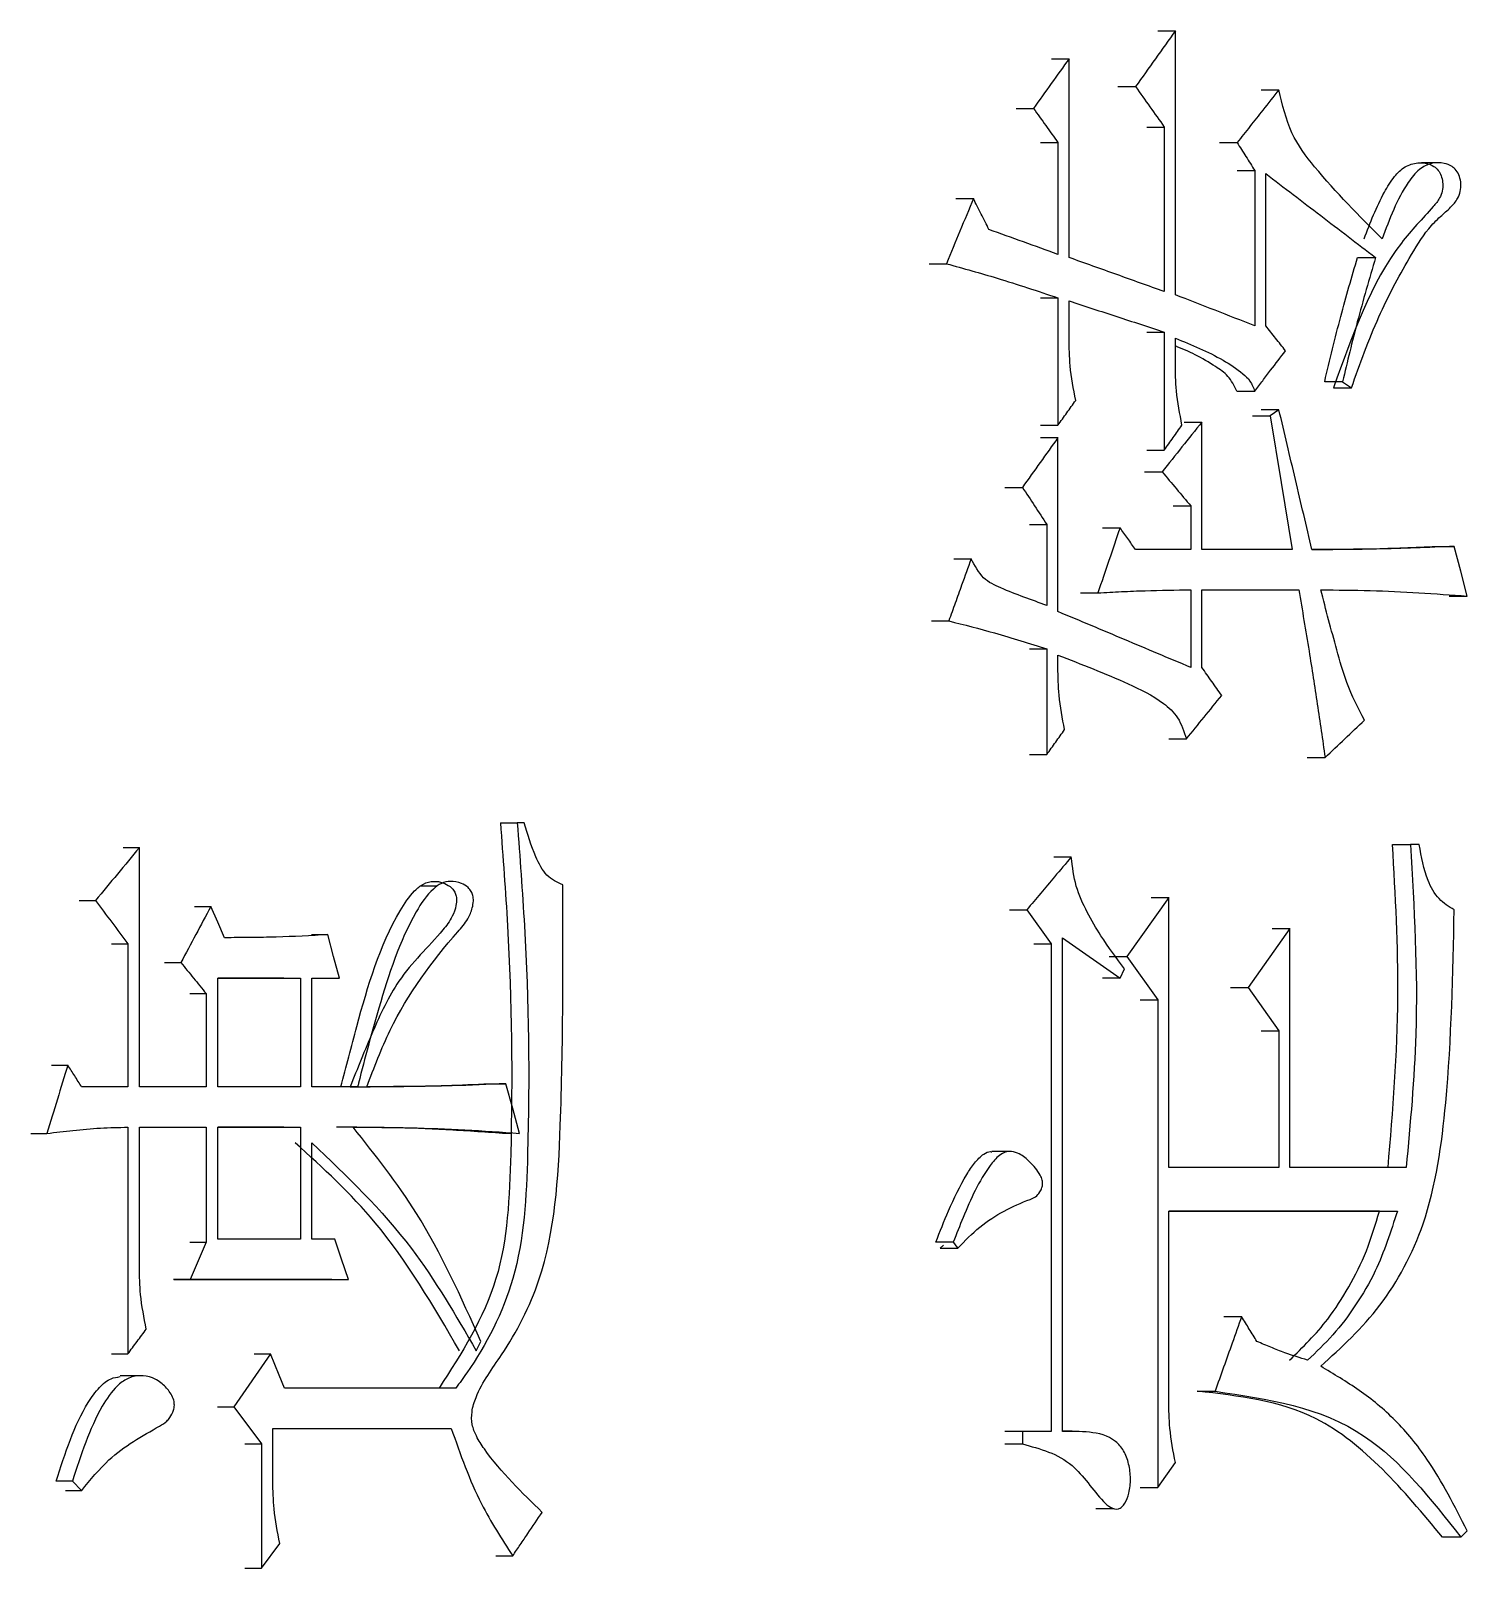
# Model space of a CAD drawing. Header units: millimetres. Extents: x 2016 to 4452, y 736 to 2459.
# Drawn here: x 3039.34 to 3044.34, y 997.12 to 1002.48 of the extents above; entities that cross this region are included whole.
import ezdxf

# ---------------------------------------------------------------- set-up
doc = ezdxf.new("R2010")
doc.units = ezdxf.units.MM

msp = doc.modelspace()

# ---------------------------------------------------------------- linework, layer by layer
at = {"color": 7, "linetype": 'Continuous', "lineweight": 25}
for p, q in [((3043.2652, 1002.4754), (3043.3266, 1002.4754)), ((3043.3266, 1001.5559), (3043.3266, 1002.4754)), ((3042.8953, 1002.378), (3042.9562, 1002.378)), ((3042.9562, 1001.6857), (3042.9562, 1002.378)), ((3043.1267, 1002.2807), (3043.1879, 1002.2807)), ((3043.6257, 1002.2699), (3043.6876, 1002.2699)), ((3042.7716, 1002.2049), (3042.8324, 1002.2049)), ((3043.2267, 1002.14), (3043.2881, 1002.14)), ((3043.2881, 1002.14), (3043.2881, 1001.5667)), ((3042.8566, 1002.0859), (3042.9175, 1002.0859)), ((3042.9175, 1002.0859), (3042.9175, 1001.6965)), ((3043.4801, 1002.0859), (3043.5418, 1002.0859)), ((3044.2468, 1002.0154), (3044.1837, 1002.0154)), ((3043.5414, 1001.9886), (3043.6032, 1001.9886)), ((3043.6032, 1001.9886), (3043.6032, 1001.4477)), ((3043.6416, 1001.4477), (3043.6416, 1001.9778)), ((3042.5624, 1001.8912), (3042.6229, 1001.8912)), ((3043.9615, 1001.6857), (3044.0239, 1001.6857)), ((3042.4693, 1001.6641), (3042.5297, 1001.6641)), ((3042.9175, 1001.5451), (3042.9175, 1001.1016)), ((3042.9562, 1001.4044), (3042.9562, 1001.5343)), ((3043.2267, 1001.4261), (3043.2881, 1001.4261)), ((3043.2881, 1001.4261), (3043.2881, 1001.015)), ((3043.3266, 1001.3179), (3043.3266, 1001.4045)), ((3043.541, 1001.2205), (3043.6032, 1001.2205)), ((3043.9094, 1001.253), (3043.8472, 1001.253)), ((3043.9094, 1001.253), (3043.94, 1001.2314)), ((3043.6876, 1001.1557), (3043.6256, 1001.1557)), ((3043.6876, 1001.1557), (3043.6569, 1001.134)), ((3043.3574, 1001.1124), (3043.4189, 1001.1124)), ((3043.4189, 1000.6689), (3043.4189, 1001.1124)), ((3043.595, 1001.134), (3043.6569, 1001.134)), ((3042.8566, 1001.0583), (3042.9175, 1001.0583)), ((3042.9175, 1000.4525), (3042.9175, 1001.0583)), ((3043.2267, 1001.015), (3043.2881, 1001.015)), ((3043.219, 1000.9393), (3043.2804, 1000.9393)), ((3042.7329, 1000.8852), (3042.7936, 1000.8852)), ((3043.319, 1000.8203), (3043.3805, 1000.8203)), ((3043.3805, 1000.8203), (3043.3805, 1000.6689)), ((3042.818, 1000.7554), (3042.8788, 1000.7554)), ((3042.8788, 1000.7554), (3042.8788, 1000.4741)), ((3043.0727, 1000.7446), (3043.1339, 1000.7446)), ((3043.3805, 1000.6689), (3043.1879, 1000.6689)), ((3043.7335, 1000.6689), (3043.4189, 1000.6689)), ((3044.2349, 1000.6797), (3044.298, 1000.6797)), ((3042.5547, 1000.6365), (3042.6152, 1000.6365)), ((3042.9956, 1000.5174), (3043.0567, 1000.5174)), ((3043.3805, 1000.5283), (3043.3805, 1000.2578)), ((3043.4189, 1000.5283), (3043.7565, 1000.5283)), ((3043.4189, 1000.2578), (3043.4189, 1000.5283)), ((3043.6944, 1000.5283), (3043.7565, 1000.5283)), ((3044.2807, 1000.5066), (3044.3436, 1000.5066)), ((3042.4771, 1000.4201), (3042.5374, 1000.4201)), ((3042.818, 1000.3227), (3042.8788, 1000.3227)), ((3042.8788, 1000.3227), (3042.8788, 999.9549)), ((3042.9175, 1000.2578), (3042.9175, 1000.3011)), ((3043.3036, 1000.009), (3043.3651, 1000.009)), ((3042.818, 999.9549), (3042.8788, 999.9549)), ((3043.7861, 999.9441), (3043.8483, 999.9441)), ((3040.9755, 999.7169), (3041.0339, 999.7169)), ((3041.0577, 999.7169), (3041.0339, 999.7169)), ((3039.6606, 999.6304), (3039.7175, 999.6304)), ((3039.7175, 998.7975), (3039.7175, 999.6304)), ((3042.903, 999.598), (3042.964, 999.598)), ((3044.0833, 999.6412), (3044.1458, 999.6412)), ((3044.1763, 999.6412), (3044.1458, 999.6412)), ((3040.7546, 999.4965), (3040.696, 999.4965)), ((3039.508, 999.4465), (3039.5646, 999.4465)), ((3043.3035, 999.4573), (3043.1571, 999.2518)), ((3043.2421, 999.4573), (3043.3035, 999.4573)), ((3043.3035, 998.5162), (3043.3035, 999.4573)), ((3039.9091, 999.4249), (3039.9663, 999.4249)), ((3042.7484, 999.4141), (3042.8091, 999.4141)), ((3042.8091, 999.4141), (3042.8943, 999.2951)), ((3040.3165, 999.3275), (3040.3742, 999.3275)), ((3043.7259, 999.3492), (3043.5802, 999.1436)), ((3043.6639, 999.3492), (3043.7259, 999.3492)), ((3043.7259, 998.5162), (3043.7259, 999.3492)), ((3039.6773, 999.2951), (3039.6773, 998.7975)), ((3042.8335, 999.2951), (3042.8943, 999.2951)), ((3042.8943, 999.2951), (3042.8943, 997.5968)), ((3042.933, 999.3167), (3043.1339, 999.1761)), ((3042.933, 997.5967), (3042.933, 999.3167)), ((3039.805, 999.2302), (3039.8621, 999.2302)), ((3043.0959, 999.2518), (3043.1571, 999.2518)), ((3043.1571, 999.2518), (3043.265, 999.1004)), ((3039.9904, 998.7975), (3039.9904, 999.1761)), ((3039.9904, 999.1761), (3040.2784, 999.1761)), ((3040.2205, 999.1761), (3039.9904, 999.1761)), ((3040.2208, 999.1761), (3040.2784, 999.1761)), ((3040.2784, 999.1761), (3040.2784, 998.7975)), ((3040.3183, 999.1761), (3040.4141, 999.1761)), ((3040.3183, 998.7975), (3040.3183, 999.1761)), ((3040.3564, 999.1761), (3040.4141, 999.1761)), ((3043.1339, 999.1761), (3043.0727, 999.1761)), ((3043.1339, 999.1761), (3043.1494, 999.2085)), ((3039.8931, 999.122), (3039.9503, 999.122)), ((3039.9503, 999.122), (3039.9503, 998.7975)), ((3043.5184, 999.1436), (3043.5802, 999.1436)), ((3043.5802, 999.1436), (3043.6876, 998.9922)), ((3043.2036, 999.1004), (3043.265, 999.1004)), ((3043.265, 999.1004), (3043.265, 997.4021)), ((3043.6256, 998.9922), (3043.6876, 998.9922)), ((3043.6876, 998.9922), (3043.6876, 998.5162)), ((3039.4114, 998.8732), (3039.468, 998.8732)), ((3039.6773, 998.7975), (3039.5163, 998.7975)), ((3039.9503, 998.7975), (3039.7175, 998.7975)), ((3040.2784, 998.7975), (3039.9904, 998.7975)), ((3040.4778, 998.7975), (3040.3183, 998.7975)), ((3040.9359, 998.8083), (3040.9943, 998.8083)), ((3039.3389, 998.6352), (3039.3954, 998.6352)), ((3039.6773, 998.6568), (3039.6773, 997.8672)), ((3039.7175, 998.6568), (3039.9503, 998.6568)), ((3039.7175, 998.17), (3039.7175, 998.6568)), ((3039.8931, 998.6568), (3039.9503, 998.6568)), ((3039.9503, 998.6568), (3039.9503, 998.2566)), ((3039.9904, 998.2674), (3039.9904, 998.6568)), ((3039.9904, 998.6568), (3040.2784, 998.6568)), ((3040.2205, 998.6568), (3039.9904, 998.6568)), ((3040.2208, 998.6568), (3040.2784, 998.6568)), ((3040.2784, 998.6568), (3040.2784, 998.2674)), ((3041.01, 998.6352), (3040.9834, 998.6352)), ((3040.3183, 998.2674), (3040.3183, 998.6026)), ((3042.7485, 998.5721), (3042.6874, 998.5721)), ((3043.6876, 998.5162), (3043.3035, 998.5162)), ((3044.1306, 998.5162), (3043.7259, 998.5162)), ((3043.3035, 997.7049), (3043.3035, 998.3648)), ((3043.3035, 998.3648), (3044.1001, 998.3648)), ((3044.0373, 998.3648), (3043.3035, 998.3648)), ((3044.0376, 998.3648), (3044.1001, 998.3648)), ((3040.2784, 998.2674), (3039.9904, 998.2674)), ((3040.3981, 998.2674), (3040.3183, 998.2674)), ((3042.5188, 998.2458), (3042.5077, 998.2351)), ((3040.3879, 998.1268), (3039.8368, 998.1268)), ((3039.8371, 998.1268), (3039.8942, 998.1268)), ((3039.8942, 998.1268), (3040.446, 998.1268)), ((3040.3882, 998.1268), (3040.446, 998.1268)), ((3043.4954, 997.997), (3043.5572, 997.997)), ((3039.6205, 997.8672), (3039.6773, 997.8672)), ((3040.1745, 997.8672), (3040.0464, 997.6833)), ((3040.1171, 997.8672), (3040.1745, 997.8672)), ((3039.7078, 997.7905), (3039.6506, 997.7905)), ((3040.82, 997.7482), (3040.2225, 997.7482)), ((3043.4031, 997.7373), (3043.465, 997.7373)), ((3039.9892, 997.6833), (3040.0464, 997.6833)), ((3040.0464, 997.6833), (3040.1425, 997.5535)), ((3040.1825, 997.6076), (3040.804, 997.6076)), ((3040.1825, 997.4237), (3040.1825, 997.6076)), ((3040.1825, 997.6076), (3040.7455, 997.6076)), ((3040.7455, 997.6076), (3040.804, 997.6076)), ((3042.7936, 997.5968), (3042.7329, 997.5968)), ((3042.7936, 997.5968), (3042.7936, 997.5535)), ((3042.8943, 997.5968), (3042.7936, 997.5968)), ((3042.9676, 997.5979), (3042.933, 997.5979)), ((3040.0851, 997.5535), (3040.1425, 997.5535)), ((3040.1425, 997.5535), (3040.1425, 997.1208)), ((3042.7329, 997.5535), (3042.7936, 997.5535)), ((3043.265, 997.4021), (3043.3266, 997.4886)), ((3039.4841, 997.4237), (3039.4275, 997.4237)), ((3039.4841, 997.4237), (3039.5163, 997.3912)), ((3043.2036, 997.402), (3043.265, 997.4021)), ((3039.4595, 997.3912), (3039.5164, 997.3912)), ((3043.0492, 997.3291), (3043.1107, 997.3291)), ((3044.3208, 997.229), (3044.3436, 997.2506)), ((3040.1425, 997.1208), (3040.2065, 997.2073)), ((3044.3208, 997.229), (3044.2577, 997.229)), ((3040.9597, 997.1641), (3041.0181, 997.1641))]:
    msp.add_line(p, q, dxfattribs=at)
at = {"color": 7, "linetype": 'Continuous', "lineweight": 25, "flags": 128}
for points in [[(3042.8566, 1001.5451), (3042.8737, 1001.5451), (3042.8912, 1001.5451), (3042.9175, 1001.5451)], [(3043.8777, 1001.2314), (3043.893, 1001.2314), (3043.9087, 1001.2314), (3043.9243, 1001.2314), (3043.94, 1001.2314)], [(3042.8566, 1001.1016), (3042.8717, 1001.1016), (3042.8872, 1001.1016), (3042.9175, 1001.1016)], [(3043.6569, 1001.134), (3043.6952, 1000.9015), (3043.7335, 1000.6689)], [(3044.3436, 1000.5066), (3044.3208, 1000.5932), (3044.298, 1000.6797)], [(3040.0144, 999.3167), (3039.9904, 999.3708), (3039.9663, 999.4249)], [(3040.4141, 999.1761), (3040.3941, 999.2518), (3040.3742, 999.3275)], [(3039.6205, 999.2951), (3039.6488, 999.2951), (3039.6773, 999.2951)], [(3041.0418, 998.6352), (3041.0181, 998.7217), (3040.9943, 998.8083)], [(3039.8931, 998.2566), (3039.9072, 998.2566), (3039.9216, 998.2566), (3039.9503, 998.2566)], [(3040.446, 998.1268), (3040.422, 998.1971), (3040.3981, 998.2674)], [(3042.553, 998.2566), (3042.5317, 998.2566), (3042.512, 998.2566), (3042.4926, 998.2566)], [(3042.553, 998.2566), (3042.5577, 998.2501), (3042.5623, 998.2436), (3042.5685, 998.2351)], [(3042.5077, 998.235), (3042.529, 998.235), (3042.5487, 998.235), (3042.5685, 998.2351)], [(3040.8913, 997.878), (3040.8992, 997.8942), (3040.9071, 997.9104)], [(3040.2225, 997.7482), (3040.2044, 997.793), (3040.1894, 997.8301), (3040.1745, 997.8672)], [(3040.0851, 997.1208), (3040.0993, 997.1208), (3040.1137, 997.1208), (3040.1425, 997.1208)]]:
    msp.add_lwpolyline(points, dxfattribs=at)
at = {"color": 7, "linetype": 'Continuous', "lineweight": 25}
for points, knots in [([(3043.3266, 1002.4754), (3043.3035, 1002.4429), (3043.2573, 1002.378), (3043.211, 1002.3131), (3043.1879, 1002.2807)], [0, 0, 0, 0, 0.5, 1, 1, 1, 1]), ([(3042.9562, 1002.378), (3042.9356, 1002.3492), (3042.8943, 1002.2915), (3042.853, 1002.2338), (3042.8324, 1002.2049)], [0, 0, 0, 0, 0.5, 1, 1, 1, 1]), ([(3043.1879, 1002.2807), (3043.2046, 1002.2572), (3043.238, 1002.2103), (3043.2714, 1002.1635), (3043.2881, 1002.14)], [0, 0, 0, 0, 0.499999, 1, 1, 1, 1]), ([(3043.6876, 1002.2699), (3043.6688, 1002.2462), (3043.6352, 1002.2037), (3043.5866, 1002.1424), (3043.5568, 1002.1048), (3043.5418, 1002.0859)], [0, 0, 0, 0, 0.386049, 0.693024, 1, 1, 1, 1]), ([(3044.0468, 1001.7506), (3043.9669, 1001.8307), (3043.8551, 1001.9426), (3043.7231, 1002.115), (3043.6995, 1002.2178), (3043.6876, 1002.2699)], [0, 0, 0, 0, 0.5534418, 0.7739919, 1, 1, 1, 1]), ([(3042.8324, 1002.2049), (3042.8466, 1002.1851), (3042.875, 1002.1454), (3042.9034, 1002.1058), (3042.9175, 1002.0859)], [0, 0, 0, 0, 0.499998, 1, 1, 1, 1]), ([(3043.5418, 1002.0859), (3043.5521, 1002.0697), (3043.5725, 1002.0373), (3043.593, 1002.0048), (3043.6032, 1001.9886)], [0, 0, 0, 0, 0.5, 1, 1, 1, 1]), ([(3043.984, 1001.7506), (3044.0056, 1001.8065), (3044.0353, 1001.8835), (3044.0861, 1001.9665), (3044.1258, 1002.0047), (3044.1695, 1002.018), (3044.2058, 1002.0141), (3044.231, 1002.0017), (3044.2461, 1001.9858), (3044.2553, 1001.9654), (3044.2591, 1001.9416), (3044.2572, 1001.9163), (3044.2465, 1001.8875), (3044.1959, 1001.8294), (3044.029, 1001.6576), (3043.9426, 1001.4148), (3043.8774, 1001.2314)], [0, 0, 0, 0, 0.133375, 0.183984, 0.225671, 0.267689, 0.304898, 0.324823, 0.34135, 0.357907, 0.374433, 0.39274, 0.411726, 0.44145, 0.578087, 1, 1, 1, 1]), ([(3043.94, 1001.2314), (3043.97, 1001.3153), (3044.0267, 1001.4732), (3044.1229, 1001.6539), (3044.1946, 1001.7724), (3044.2472, 1001.827), (3044.2839, 1001.8569), (3044.3085, 1001.8857), (3044.3202, 1001.9153), (3044.3223, 1001.9424), (3044.3177, 1001.9685), (3044.3066, 1001.9897), (3044.288, 1002.006), (3044.2583, 1002.0166), (3044.2184, 1002.0163), (3044.173, 1001.9937), (3044.1065, 1001.9096), (3044.0727, 1001.8197), (3044.0468, 1001.7506)], [0, 0, 0, 0, 0.197358, 0.371625, 0.468384, 0.517135, 0.556849, 0.588366, 0.607485, 0.626642, 0.645535, 0.663735, 0.679959, 0.706516, 0.74747, 0.788159, 0.837188, 1, 1, 1, 1]), ([(3043.6416, 1001.9778), (3043.7054, 1001.9291), (3043.8331, 1001.8317), (3043.9603, 1001.7344), (3044.0239, 1001.6857)], [0, 0, 0, 0, 0.5, 1, 1, 1, 1]), ([(3042.6229, 1001.8912), (3042.6074, 1001.8534), (3042.5763, 1001.7776), (3042.5452, 1001.7019), (3042.5297, 1001.6641)], [0, 0, 0, 0, 0.499999, 1, 1, 1, 1]), ([(3042.6773, 1001.7831), (3042.6682, 1001.8011), (3042.6501, 1001.8371), (3042.632, 1001.8732), (3042.6229, 1001.8912)], [0, 0, 0, 0, 0.499998, 1, 1, 1, 1]), ([(3042.9175, 1001.6965), (3042.8775, 1001.7109), (3042.7975, 1001.7398), (3042.7174, 1001.7686), (3042.6773, 1001.7831)], [0, 0, 0, 0, 0.499999, 1, 1, 1, 1]), ([(3043.2881, 1001.5667), (3043.2329, 1001.5865), (3043.1224, 1001.6262), (3043.0116, 1001.6659), (3042.9562, 1001.6857)], [0, 0, 0, 0, 0.5, 1, 1, 1, 1]), ([(3043.8469, 1001.253), (3043.8649, 1001.3291), (3043.8912, 1001.4401), (3043.9314, 1001.5834), (3043.9513, 1001.6516), (3043.9612, 1001.6857)], [0, 0, 0, 0, 0.52212, 0.761035, 1, 1, 1, 1]), ([(3044.0239, 1001.6857), (3044.0131, 1001.6485), (3043.9914, 1001.574), (3043.9513, 1001.4305), (3043.9259, 1001.3227), (3043.9094, 1001.253)], [0, 0, 0, 0, 0.260983, 0.521979, 1, 1, 1, 1]), ([(3042.5297, 1001.6641), (3042.5885, 1001.6477), (3042.6831, 1001.6215), (3042.812, 1001.5802), (3042.8824, 1001.5568), (3042.9175, 1001.5451)], [0, 0, 0, 0, 0.452168, 0.726066, 1, 1, 1, 1]), ([(3042.9562, 1001.5343), (3043.0116, 1001.5162), (3043.1224, 1001.4802), (3043.2329, 1001.4441), (3043.2881, 1001.4261)], [0, 0, 0, 0, 0.5, 1, 1, 1, 1]), ([(3043.6032, 1001.4477), (3043.5572, 1001.4658), (3043.4651, 1001.5018), (3043.3728, 1001.5379), (3043.3266, 1001.5559)], [0, 0, 0, 0, 0.5000003, 1, 1, 1, 1]), ([(3043.7105, 1001.3612), (3043.699, 1001.3756), (3043.6761, 1001.4045), (3043.6531, 1001.4333), (3043.6416, 1001.4477)], [0, 0, 0, 0, 0.500001, 1, 1, 1, 1]), ([(3042.9794, 1001.1881), (3042.9717, 1001.2279), (3042.958, 1001.299), (3042.9568, 1001.3722), (3042.9562, 1001.4044)], [0, 0, 0, 0, 0.558835, 1, 1, 1, 1]), ([(3043.3266, 1001.4045), (3043.383, 1001.3816), (3043.4645, 1001.3486), (3043.5491, 1001.2929), (3043.5886, 1001.2574), (3043.5983, 1001.2329), (3043.6032, 1001.2205)], [0, 0, 0, 0, 0.554179, 0.800397, 0.899211, 1, 1, 1, 1]), ([(3043.541, 1001.2205), (3043.5315, 1001.239), (3043.5127, 1001.2756), (3043.4585, 1001.3116), (3043.3983, 1001.3484), (3043.35, 1001.368), (3043.3266, 1001.3775)], [0, 0, 0, 0, 0.202373, 0.400807, 0.70993, 1, 1, 1, 1]), ([(3043.3497, 1001.1016), (3043.342, 1001.1413), (3043.3284, 1001.2125), (3043.3271, 1001.2856), (3043.3266, 1001.3179)], [0, 0, 0, 0, 0.558835, 1, 1, 1, 1]), ([(3043.6032, 1001.2205), (3043.6124, 1001.2326), (3043.6308, 1001.2567), (3043.6666, 1001.3036), (3043.6932, 1001.3384), (3043.7105, 1001.3612)], [0, 0, 0, 0, 0.257094, 0.514188, 1, 1, 1, 1]), ([(3042.9175, 1001.1016), (3042.9279, 1001.116), (3042.9485, 1001.1448), (3042.9691, 1001.1737), (3042.9794, 1001.1881)], [0, 0, 0, 0, 0.5, 1, 1, 1, 1]), ([(3043.8024, 1000.6689), (3043.7833, 1000.75), (3043.745, 1000.9123), (3043.7067, 1001.0745), (3043.6876, 1001.1557)], [0, 0, 0, 0, 0.5, 1, 1, 1, 1]), ([(3043.4189, 1001.1124), (3043.3959, 1001.0835), (3043.3497, 1001.0258), (3043.3035, 1000.9682), (3043.2804, 1000.9393)], [0, 0, 0, 0, 0.5, 1, 1, 1, 1]), ([(3043.2881, 1001.015), (3043.2984, 1001.0295), (3043.3189, 1001.0583), (3043.3394, 1001.0871), (3043.3497, 1001.1016)], [0, 0, 0, 0, 0.5, 1, 1, 1, 1]), ([(3042.9175, 1001.0583), (3042.8969, 1001.0295), (3042.8556, 1000.9718), (3042.8143, 1000.9141), (3042.7936, 1000.8852)], [0, 0, 0, 0, 0.5, 1, 1, 1, 1]), ([(3043.2804, 1000.9393), (3043.2971, 1000.9195), (3043.3305, 1000.8798), (3043.3638, 1000.8402), (3043.3805, 1000.8203)], [0, 0, 0, 0, 0.499998, 1, 1, 1, 1]), ([(3042.7936, 1000.8852), (3042.8078, 1000.8636), (3042.8363, 1000.8203), (3042.8646, 1000.777), (3042.8788, 1000.7554)], [0, 0, 0, 0, 0.4999982, 1, 1, 1, 1]), ([(3043.1339, 1000.7446), (3043.1211, 1000.7067), (3043.0953, 1000.631), (3043.0696, 1000.5553), (3043.0567, 1000.5174)], [0, 0, 0, 0, 0.499999, 1, 1, 1, 1]), ([(3043.1879, 1000.6689), (3043.1789, 1000.6815), (3043.1609, 1000.7067), (3043.1429, 1000.732), (3043.1339, 1000.7446)], [0, 0, 0, 0, 0.5000006, 1, 1, 1, 1]), ([(3044.298, 1000.6797), (3044.208, 1000.6757), (3044.1156, 1000.6716), (3044.0206, 1000.6701), (3044.0136, 1000.67), (3044.0065, 1000.6699), (3043.9995, 1000.6698), (3043.9925, 1000.6698), (3043.9855, 1000.6697), (3043.9784, 1000.6696), (3043.9714, 1000.6695), (3043.962, 1000.6694), (3043.9526, 1000.6694), (3043.9433, 1000.6693), (3043.9362, 1000.6693), (3043.9292, 1000.6692), (3043.9221, 1000.6692), (3043.9151, 1000.6691), (3043.9081, 1000.6691), (3043.901, 1000.6691), (3043.8916, 1000.669), (3043.8822, 1000.669), (3043.8729, 1000.669), (3043.8658, 1000.669), (3043.8588, 1000.669), (3043.8517, 1000.6689), (3043.8447, 1000.6689), (3043.8376, 1000.6689), (3043.8306, 1000.6689), (3043.8235, 1000.6689), (3043.8141, 1000.6689), (3043.8071, 1000.6689), (3043.8024, 1000.6689)], [0, 0, 0, 0, 0.54643, 0.560604, 0.574777, 0.588951, 0.603124, 0.617298, 0.631471, 0.645645, 0.659818, 0.673992, 0.702339, 0.716512, 0.730686, 0.744859, 0.759033, 0.773206, 0.78738, 0.801553, 0.815726, 0.844073, 0.858247, 0.87242, 0.886594, 0.900767, 0.914941, 0.929114, 0.943288, 0.957461, 0.971635, 1, 1, 1, 1]), ([(3043.8024, 1000.6691), (3043.8268, 1000.6691), (3043.8965, 1000.6692), (3044.0409, 1000.671), (3044.1604, 1000.6764), (3044.2349, 1000.6797)], [0, 0, 0, 0, 0.169125, 0.482016, 1, 1, 1, 1]), ([(3042.6152, 1000.6365), (3042.6042, 1000.6058), (3042.5857, 1000.5544), (3042.5598, 1000.4823), (3042.5449, 1000.4408), (3042.5374, 1000.4201)], [0, 0, 0, 0, 0.425233, 0.712616, 1, 1, 1, 1]), ([(3042.8788, 1000.4741), (3042.8257, 1000.4929), (3042.7516, 1000.5191), (3042.6539, 1000.564), (3042.6282, 1000.6121), (3042.6152, 1000.6365)], [0, 0, 0, 0, 0.554938, 0.774738, 1, 1, 1, 1]), ([(3043.0567, 1000.5174), (3043.0842, 1000.519), (3043.1393, 1000.5222), (3043.2473, 1000.5266), (3043.3276, 1000.5276), (3043.3805, 1000.5283)], [0, 0, 0, 0, 0.254777, 0.5095604, 1, 1, 1, 1]), ([(3043.7565, 1000.5283), (3043.7687, 1000.4572), (3043.7914, 1000.3246), (3043.8215, 1000.1298), (3043.8394, 1000.006), (3043.8483, 999.9441)], [0, 0, 0, 0, 0.366425, 0.683185, 1, 1, 1, 1]), ([(3043.833, 1000.5283), (3043.8906, 1000.5278), (3044.0048, 1000.5268), (3044.175, 1000.5185), (3044.2874, 1000.5106), (3044.3436, 1000.5066)], [0, 0, 0, 0, 0.337206, 0.668546, 1, 1, 1, 1]), ([(3043.9856, 1000.0738), (3043.9636, 1000.1165), (3043.9238, 1000.1937), (3043.8801, 1000.3503), (3043.8514, 1000.4587), (3043.833, 1000.5283)], [0, 0, 0, 0, 0.308167, 0.555958, 1, 1, 1, 1]), ([(3043.3805, 1000.2578), (3043.3035, 1000.2903), (3043.1495, 1000.3552), (3042.9949, 1000.4201), (3042.9175, 1000.4525)], [0, 0, 0, 0, 0.5, 1, 1, 1, 1]), ([(3042.5374, 1000.4201), (3042.5907, 1000.4066), (3042.6747, 1000.3854), (3042.7882, 1000.3513), (3042.8486, 1000.3322), (3042.8788, 1000.3227)], [0, 0, 0, 0, 0.465077, 0.732515, 1, 1, 1, 1]), ([(3042.9175, 1000.3011), (3042.9996, 1000.2691), (3043.1245, 1000.2204), (3043.2655, 1000.1523), (3043.3398, 1000.0865), (3043.3565, 1000.0351), (3043.365, 1000.009)], [0, 0, 0, 0, 0.493627, 0.751972, 0.874128, 1, 1, 1, 1]), ([(3042.9408, 1000.0415), (3042.9331, 1000.0812), (3042.9193, 1000.1524), (3042.9181, 1000.2255), (3042.9175, 1000.2578)], [0, 0, 0, 0, 0.558835, 1, 1, 1, 1]), ([(3043.4881, 1000.1605), (3043.4766, 1000.1767), (3043.4535, 1000.2091), (3043.4305, 1000.2416), (3043.4189, 1000.2578)], [0, 0, 0, 0, 0.500002, 1, 1, 1, 1]), ([(3043.3651, 1000.009), (3043.3856, 1000.0342), (3043.4266, 1000.0847), (3043.4676, 1000.1352), (3043.4881, 1000.1605)], [0, 0, 0, 0, 0.5, 1, 1, 1, 1]), ([(3042.8788, 999.9549), (3042.8892, 999.9694), (3042.9098, 999.9982), (3042.9304, 1000.027), (3042.9408, 1000.0415)], [0, 0, 0, 0, 0.5, 1, 1, 1, 1]), ([(3043.8483, 999.9441), (3043.8712, 999.9657), (3043.917, 1000.0089), (3043.9627, 1000.0521), (3043.9856, 1000.0738)], [0, 0, 0, 0, 0.5, 1, 1, 1, 1]), ([(3040.9751, 999.7169), (3040.9842, 999.5971), (3041.0133, 999.2133), (3041.0196, 998.6883), (3040.9934, 998.108), (3040.8396, 997.8692), (3040.7616, 997.748)], [0, 0, 0, 0, 0.176057, 0.564128, 0.778612, 1, 1, 1, 1]), ([(3041.0339, 999.7169), (3041.043, 999.5972), (3041.072, 999.2136), (3041.0796, 998.686), (3041.0513, 998.1367), (3040.9147, 997.8786), (3040.833, 997.7658), (3040.8201, 997.748)], [0, 0, 0, 0, 0.1759592, 0.5638001, 0.7780246, 0.9650465, 1, 1, 1, 1]), ([(3041.1921, 999.5006), (3041.1726, 999.5099), (3041.1325, 999.529), (3041.0896, 999.6125), (3041.0698, 999.6771), (3041.0577, 999.7169)], [0, 0, 0, 0, 0.266463, 0.547608, 1, 1, 1, 1]), ([(3039.7175, 999.6304), (3039.692, 999.5997), (3039.6411, 999.5384), (3039.5901, 999.4771), (3039.5646, 999.4465)], [0, 0, 0, 0, 0.5, 1, 1, 1, 1]), ([(3042.964, 999.598), (3042.9446, 999.5749), (3042.9091, 999.5328), (3042.8575, 999.4715), (3042.8253, 999.4332), (3042.8091, 999.4141)], [0, 0, 0, 0, 0.375947, 0.687973, 1, 1, 1, 1]), ([(3043.1494, 999.2085), (3043.1212, 999.2461), (3043.0745, 999.3082), (3043.0188, 999.4048), (3042.9764, 999.4944), (3042.9681, 999.5633), (3042.964, 999.598)], [0, 0, 0, 0, 0.3348362, 0.5537451, 0.7753729, 1, 1, 1, 1]), ([(3044.0678, 998.5162), (3044.0841, 998.7146), (3044.115, 999.0891), (3044.0932, 999.4646), (3044.083, 999.6412)], [0, 0, 0, 0, 0.529593, 1, 1, 1, 1]), ([(3044.1458, 999.6412), (3044.1585, 999.4207), (3044.1802, 999.0448), (3044.1451, 998.6709), (3044.1306, 998.5162)], [0, 0, 0, 0, 0.586461, 1, 1, 1, 1]), ([(3044.298, 999.4141), (3044.2795, 999.4252), (3044.2418, 999.4479), (3044.1958, 999.529), (3044.1837, 999.5983), (3044.1763, 999.6412)], [0, 0, 0, 0, 0.268929, 0.548046, 1, 1, 1, 1]), ([(3040.4198, 998.7975), (3040.4379, 998.8674), (3040.4923, 999.0779), (3040.5636, 999.3205), (3040.6647, 999.4715), (3040.7063, 999.5064), (3040.7415, 999.5155), (3040.7734, 999.5099), (3040.797, 999.4984), (3040.812, 999.484), (3040.8199, 999.4691), (3040.8232, 999.4505), (3040.8206, 999.4232), (3040.8064, 999.3836), (3040.7378, 999.2956), (3040.6202, 999.1889), (3040.5279, 998.9873), (3040.4772, 998.861), (3040.4516, 998.7975)], [0, 0, 0, 0, 0.123802, 0.372539, 0.424822, 0.44993, 0.475305, 0.497162, 0.516131, 0.527231, 0.536277, 0.545322, 0.558814, 0.581819, 0.616602, 0.762394, 0.880401, 1, 1, 1, 1]), ([(3040.5097, 998.7975), (3040.5351, 998.8644), (3040.6122, 999.0677), (3040.7489, 999.2501), (3040.8605, 999.3754), (3040.8767, 999.4145), (3040.8817, 999.4427), (3040.8803, 999.4627), (3040.8739, 999.4794), (3040.8603, 999.495), (3040.8356, 999.5092), (3040.8031, 999.5157), (3040.7688, 999.5077), (3040.7247, 999.4752), (3040.6343, 999.3388), (3040.558, 999.1023), (3040.5019, 998.8939), (3040.4789, 998.8018), (3040.4778, 998.7975)], [0, 0, 0, 0, 0.124011, 0.376469, 0.411268, 0.435219, 0.449017, 0.459493, 0.468415, 0.479424, 0.497392, 0.52431, 0.5464, 0.568413, 0.629489, 0.83774, 0.992414, 1, 1, 1, 1]), ([(3041.121, 997.3155), (3041.0499, 997.3842), (3040.9666, 997.4647), (3040.8919, 997.5765), (3040.8748, 997.6208), (3040.8741, 997.6692), (3040.9025, 997.758), (3041.0049, 997.8912), (3041.159, 998.1871), (3041.195, 998.7653), (3041.1932, 999.2232), (3041.1921, 999.5006)], [0, 0, 0, 0, 0.138481, 0.162101, 0.180201, 0.198515, 0.22064, 0.297298, 0.425038, 0.651637, 1, 1, 1, 1]), ([(3039.5646, 999.4465), (3039.5834, 999.4213), (3039.621, 999.3708), (3039.6585, 999.3203), (3039.6773, 999.2951)], [0, 0, 0, 0, 0.499999, 1, 1, 1, 1]), ([(3039.9663, 999.4249), (3039.9489, 999.3924), (3039.9142, 999.3275), (3039.8794, 999.2626), (3039.8621, 999.2302)], [0, 0, 0, 0, 0.499999, 1, 1, 1, 1]), ([(3043.833, 997.824), (3043.9051, 997.89), (3044.0501, 998.0228), (3044.2192, 998.3381), (3044.2863, 998.8221), (3044.2936, 999.1902), (3044.298, 999.4141)], [0, 0, 0, 0, 0.1896226, 0.3813011, 0.6238123, 1, 1, 1, 1]), ([(3040.3742, 999.3275), (3040.3143, 999.3241), (3040.2245, 999.3189), (3040.1045, 999.3172), (3040.0444, 999.3169), (3040.0144, 999.3167)], [0, 0, 0, 0, 0.500395, 0.750186, 1, 1, 1, 1]), ([(3039.8621, 999.2302), (3039.8768, 999.2121), (3039.9062, 999.1761), (3039.9356, 999.14), (3039.9503, 999.122)], [0, 0, 0, 0, 0.499998, 1, 1, 1, 1]), ([(3039.468, 998.8732), (3039.4559, 998.8335), (3039.4317, 998.7542), (3039.4075, 998.6749), (3039.3954, 998.6352)], [0, 0, 0, 0, 0.499999, 1, 1, 1, 1]), ([(3039.5163, 998.7975), (3039.5083, 998.8101), (3039.4922, 998.8353), (3039.476, 998.8606), (3039.468, 998.8732)], [0, 0, 0, 0, 0.500001, 1, 1, 1, 1]), ([(3040.4516, 998.7975), (3040.5141, 998.7978), (3040.6262, 998.7984), (3040.7875, 998.8014), (3040.8862, 998.806), (3040.9356, 998.8083)], [0, 0, 0, 0, 0.386613, 0.693273, 1, 1, 1, 1]), ([(3040.9943, 998.8083), (3040.9321, 998.8056), (3040.8204, 998.8007), (3040.6588, 998.7982), (3040.5594, 998.7977), (3040.5097, 998.7975)], [0, 0, 0, 0, 0.386127, 0.69305, 1, 1, 1, 1]), ([(3039.3954, 998.6352), (3039.4256, 998.6389), (3039.4876, 998.6465), (3039.5816, 998.6547), (3039.6454, 998.6561), (3039.6773, 998.6568)], [0, 0, 0, 0, 0.321619, 0.660532, 1, 1, 1, 1]), ([(3040.983, 998.6352), (3040.917, 998.6398), (3040.7877, 998.6489), (3040.5946, 998.656), (3040.4674, 998.6566), (3040.4038, 998.6568)], [0, 0, 0, 0, 0.343426, 0.671619, 1, 1, 1, 1]), ([(3040.4619, 998.6568), (3040.5284, 998.6566), (3040.6586, 998.656), (3040.852, 998.6485), (3040.9785, 998.6396), (3041.0418, 998.6352)], [0, 0, 0, 0, 0.34298, 0.671401, 1, 1, 1, 1]), ([(3040.9071, 997.9104), (3040.8382, 998.0645), (3040.7162, 998.3375), (3040.539, 998.5599), (3040.4619, 998.6568)], [0, 0, 0, 0, 0.5644875, 1, 1, 1, 1]), ([(3040.8326, 997.878), (3040.7413, 998.0346), (3040.5798, 998.3115), (3040.3572, 998.5144), (3040.2604, 998.6026)], [0, 0, 0, 0, 0.565567, 1, 1, 1, 1]), ([(3040.3183, 998.6026), (3040.4399, 998.4868), (3040.6591, 998.2779), (3040.8197, 998.0012), (3040.8913, 997.878)], [0, 0, 0, 0, 0.554384, 1, 1, 1, 1]), ([(3042.4922, 998.2566), (3042.5066, 998.2932), (3042.5385, 998.3746), (3042.5833, 998.4671), (3042.626, 998.5331), (3042.6535, 998.5611), (3042.6761, 998.5726), (3042.6854, 998.5715), (3042.687, 998.5713)], [0, 0, 0, 0, 0.2969306, 0.6611888, 0.7869911, 0.9138322, 0.9854391, 1, 1, 1, 1]), ([(3042.5685, 998.2351), (3042.5936, 998.2609), (3042.6681, 998.338), (3042.7656, 998.3848), (3042.8401, 998.4129), (3042.8542, 998.4284), (3042.8621, 998.4446), (3042.8649, 998.4591), (3042.863, 998.4745), (3042.85, 998.503), (3042.8225, 998.5344), (3042.7885, 998.5636), (3042.758, 998.5733), (3042.7338, 998.5712), (3042.7071, 998.5555), (3042.6493, 998.4862), (3042.601, 998.3782), (3042.5643, 998.2852), (3042.553, 998.2566)], [0, 0, 0, 0, 0.115812, 0.344661, 0.368828, 0.393191, 0.409898, 0.422378, 0.434924, 0.453159, 0.514674, 0.56658, 0.599651, 0.625811, 0.651928, 0.703899, 0.908913, 1, 1, 1, 1]), ([(3043.7247, 997.8456), (3043.7708, 997.8907), (3043.8473, 997.9657), (3043.9326, 998.0996), (3043.9961, 998.2244), (3044.0235, 998.3178), (3044.0373, 998.3648)], [0, 0, 0, 0, 0.332937, 0.552321, 0.774679, 1, 1, 1, 1]), ([(3044.1001, 998.3648), (3044.0771, 998.2933), (3044.0394, 998.1761), (3043.9567, 998.0362), (3043.8779, 997.9311), (3043.8172, 997.8739), (3043.7871, 997.8456)], [0, 0, 0, 0, 0.3463703, 0.567178, 0.7849776, 1, 1, 1, 1]), ([(3039.7416, 997.9537), (3039.7336, 997.9935), (3039.7193, 998.0646), (3039.7181, 998.1378), (3039.7175, 998.17)], [0, 0, 0, 0, 0.5588348, 1, 1, 1, 1]), ([(3043.5572, 997.997), (3043.5463, 997.9663), (3043.5255, 997.9077), (3043.4948, 997.8212), (3043.475, 997.7653), (3043.465, 997.7374)], [0, 0, 0, 0, 0.354383, 0.677192, 1, 1, 1, 1]), ([(3043.6109, 997.9105), (3043.602, 997.9249), (3043.5841, 997.9537), (3043.5662, 997.9826), (3043.5572, 997.997)], [0, 0, 0, 0, 0.499998, 1, 1, 1, 1]), ([(3039.6773, 997.8672), (3039.688, 997.8816), (3039.7095, 997.9104), (3039.7309, 997.9393), (3039.7416, 997.9537)], [0, 0, 0, 0, 0.4999996, 1, 1, 1, 1]), ([(3043.7871, 997.8456), (3043.7608, 997.8536), (3043.7179, 997.8668), (3043.6595, 997.8902), (3043.6271, 997.9037), (3043.6109, 997.9105)], [0, 0, 0, 0, 0.443144, 0.721519, 1, 1, 1, 1]), ([(3039.4273, 997.4237), (3039.4431, 997.4723), (3039.4738, 997.5672), (3039.5236, 997.6794), (3039.5742, 997.749), (3039.6133, 997.7828), (3039.6399, 997.7865), (3039.6507, 997.788)], [0, 0, 0, 0, 0.330623, 0.64442, 0.796409, 0.917248, 1, 1, 1, 1]), ([(3039.5164, 997.3912), (3039.5469, 997.4288), (3039.6249, 997.5249), (3039.7355, 997.5858), (3039.8099, 997.6286), (3039.8263, 997.6478), (3039.8361, 997.6665), (3039.8402, 997.6882), (3039.8375, 997.7084), (3039.8251, 997.7341), (3039.8003, 997.7623), (3039.7634, 997.7872), (3039.7191, 997.7942), (3039.6758, 997.7844), (3039.6289, 997.7486), (3039.5777, 997.6735), (3039.528, 997.5596), (3039.4988, 997.4693), (3039.4841, 997.4237)], [0, 0, 0, 0, 0.132576, 0.339199, 0.368942, 0.383766, 0.408891, 0.423884, 0.438973, 0.459319, 0.498147, 0.542368, 0.587069, 0.63299, 0.675109, 0.75468, 0.876186, 1, 1, 1, 1]), ([(3044.3436, 997.2506), (3044.2998, 997.3369), (3044.2281, 997.4781), (3044.0963, 997.6396), (3043.9688, 997.7438), (3043.8781, 997.7973), (3043.833, 997.824)], [0, 0, 0, 0, 0.347372, 0.56793, 0.785018, 1, 1, 1, 1]), ([(3044.2577, 997.2289), (3044.1201, 997.3933), (3043.877, 997.6839), (3043.5466, 997.7211), (3043.4031, 997.7373)], [0, 0, 0, 0, 0.565517, 1, 1, 1, 1]), ([(3043.4651, 997.7373), (3043.6487, 997.7103), (3043.9814, 997.6612), (3044.2157, 997.3627), (3044.3208, 997.229)], [0, 0, 0, 0, 0.5518947, 1, 1, 1, 1]), ([(3043.3266, 997.4886), (3043.319, 997.5283), (3043.3053, 997.5995), (3043.3041, 997.6726), (3043.3035, 997.7049)], [0, 0, 0, 0, 0.5588348, 1, 1, 1, 1]), ([(3040.804, 997.6076), (3040.8357, 997.5177), (3040.8918, 997.3582), (3040.9798, 997.223), (3041.0181, 997.1641)], [0, 0, 0, 0, 0.564088, 1, 1, 1, 1]), ([(3042.7936, 997.5535), (3042.8555, 997.5371), (3042.9674, 997.5073), (3043.0449, 997.3827), (3043.0994, 997.3313), (3043.1238, 997.3243), (3043.141, 997.334), (3043.1547, 997.3522), (3043.1674, 997.3854), (3043.1723, 997.4331), (3043.1655, 997.484), (3043.1489, 997.5307), (3043.1048, 997.5808), (3043.0268, 997.5982), (3042.9643, 997.5972), (3042.933, 997.5967)], [0, 0, 0, 0, 0.230315, 0.416653, 0.453363, 0.487574, 0.504133, 0.522235, 0.561764, 0.612067, 0.663426, 0.714082, 0.762172, 0.881162, 1, 1, 1, 1]), ([(3040.2065, 997.2073), (3040.1985, 997.2471), (3040.1843, 997.3182), (3040.183, 997.3914), (3040.1825, 997.4237)], [0, 0, 0, 0, 0.558835, 1, 1, 1, 1]), ([(3041.0181, 997.1641), (3041.0269, 997.177), (3041.0444, 997.2027), (3041.0787, 997.2532), (3041.1042, 997.2908), (3041.121, 997.3155)], [0, 0, 0, 0, 0.255269, 0.510539, 1, 1, 1, 1])]:
    msp.add_open_spline(points, degree=3, knots=knots, dxfattribs=at)
msp.add_open_spline([(3039.9503, 998.2566), (3039.9409, 998.235), (3039.9222, 998.1917), (3039.9035, 998.1484), (3039.8942, 998.1268)], degree=3, dxfattribs=at)

doc.saveas('drawing.dxf')
